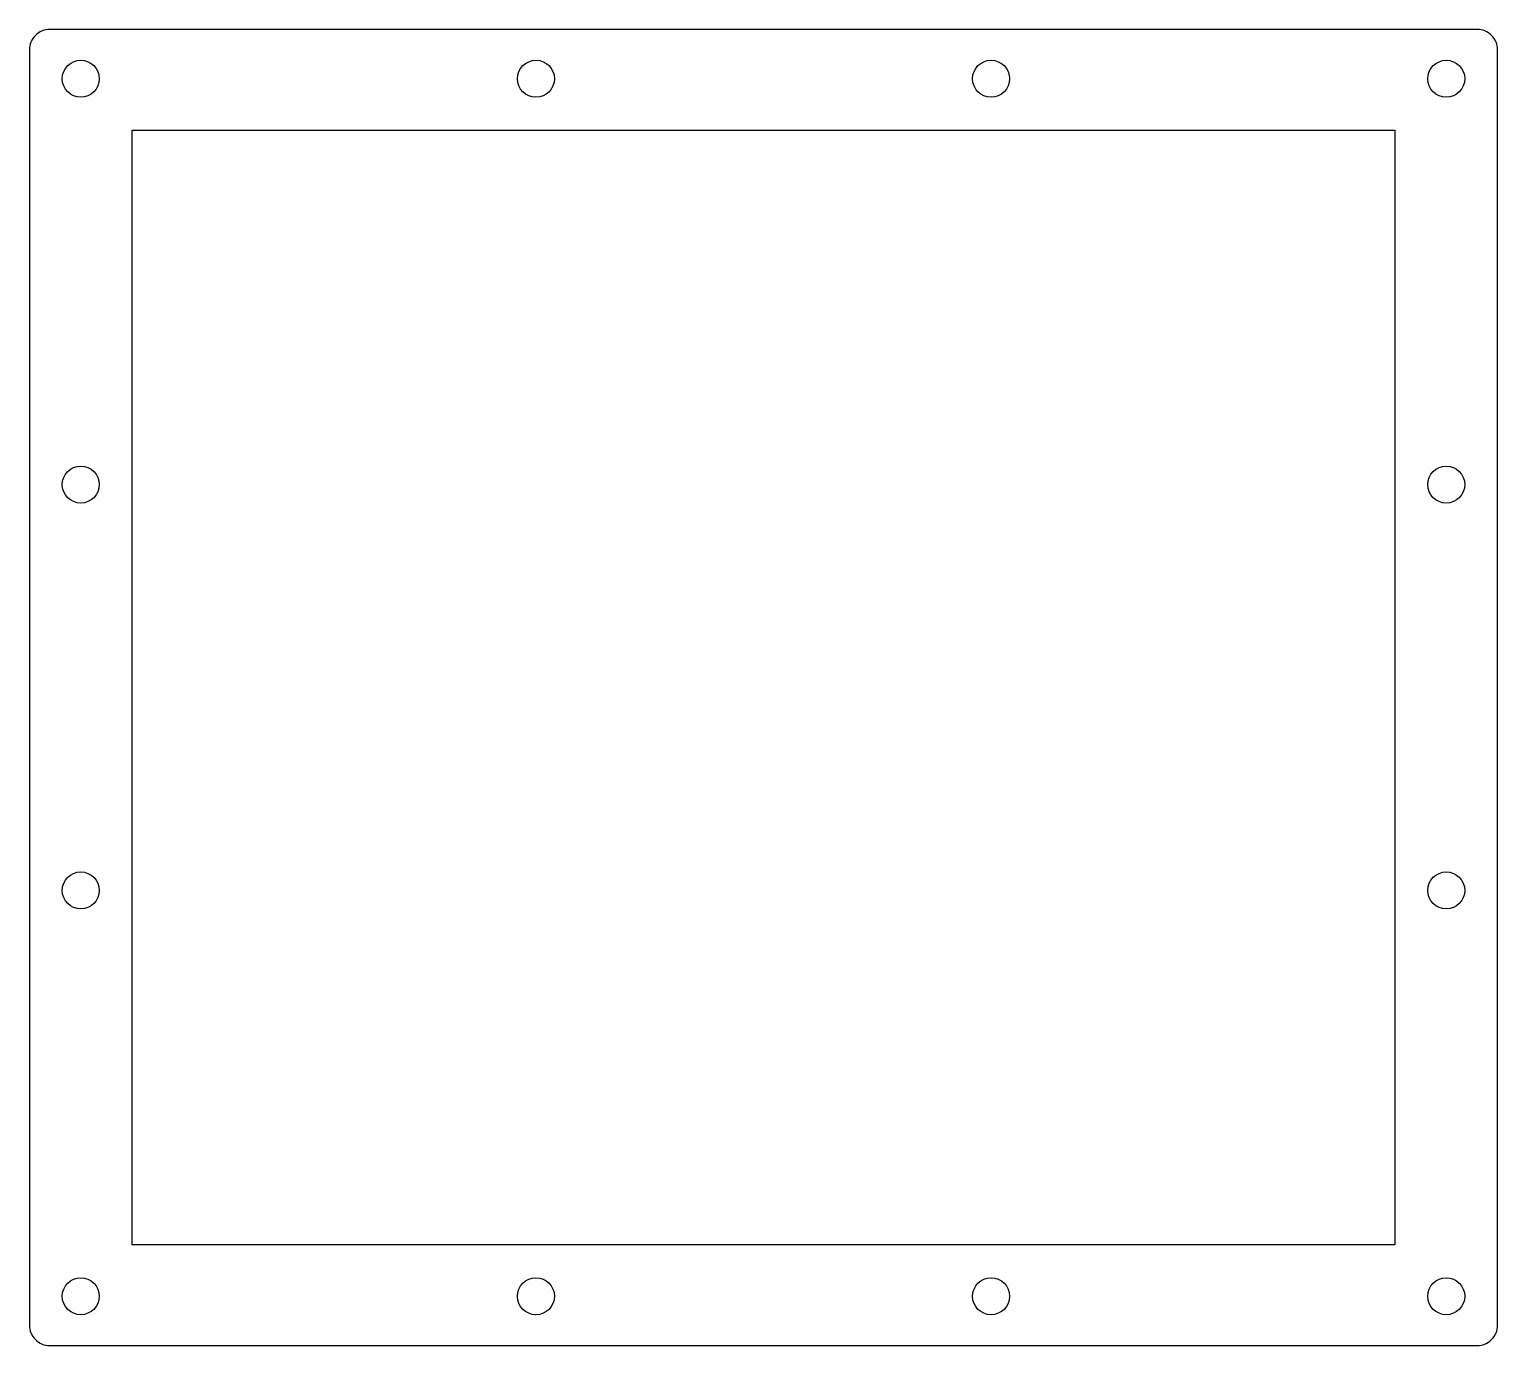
# Model space of a CAD drawing. Extents: x 0 to 357, y 0 to 320.
import ezdxf

# ---------------------------------------------------------------- set-up
doc = ezdxf.new("R2010")
doc.units = 0

msp = doc.modelspace()

# ---------------------------------------------------------------- linework, layer by layer
at = {"layer": '1'}
msp.add_lwpolyline([(357, 315, 0.414214), (352, 320), (5, 320, 0.414214), (0, 315), (0, 5, 0.414214), (5, 0), (352, 0, 0.414214), (357, 5)], format="xyb", close=True, dxfattribs=at)
msp.add_lwpolyline([(332, 295.5), (332, 24.5), (25, 24.5), (25, 295.5)], close=True, dxfattribs=at)
for centre in [(12.5, 308), (123.17, 308), (233.83, 308), (344.5, 308), (12.5, 209.33), (344.5, 209.33), (12.5, 110.67), (344.5, 110.67), (12.5, 12), (123.17, 12), (233.83, 12), (344.5, 12)]:
    msp.add_circle(centre, 4.5, dxfattribs=at)

doc.saveas('drawing.dxf')
